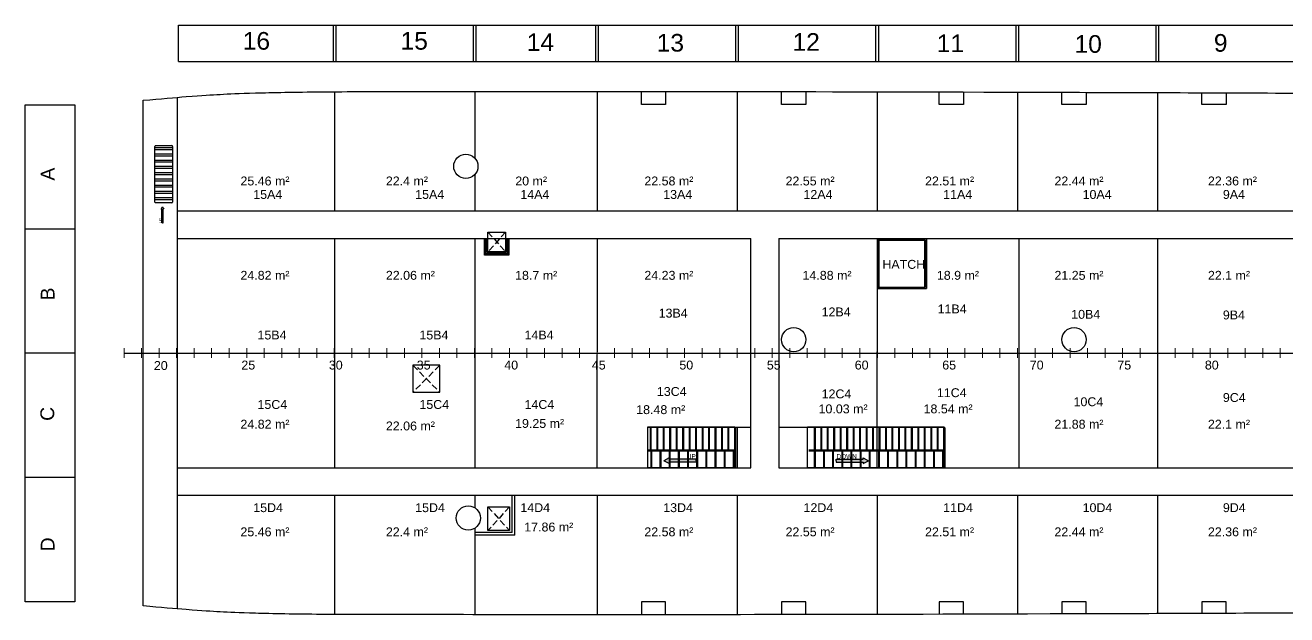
# Model space of a CAD drawing. Header units: inches. Extents: x 2.8 to 96.2, y 2.2 to 24.1.
# Drawn here: x 2.81 to 49.62, y 2.21 to 24.07 of the extents above; entities that cross this region are included whole.
import ezdxf

# ---------------------------------------------------------------- set-up
doc = ezdxf.new("R2010")
doc.units = ezdxf.units.IN
doc.header["$MEASUREMENT"] = 0
doc.linetypes.add('ACAD_ISO02W100', pattern=[15, 12, -3])
for name, color, linetype in [('D.B', 5, 'Continuous'), ('deck 4', 7, 'Continuous'), ('Layer1', 10, 'Continuous'), ('Layer2', 7, 'Continuous'), ('PDF2_TEXT', 7, 'Continuous'), ('PDF_INER2', 7, 'Continuous'), ('STATIONS', 7, 'Continuous')]:
    doc.layers.add(name, color=color, linetype=linetype)
doc.layers.add('WIND AREA', color=18, linetype='Continuous', true_color=0x000000)
doc.styles.add('PDF ArialMT', font='arial.ttf')
doc.styles.get("Standard").update_dxf_attribs({"font": 'arial.ttf'})

msp = doc.modelspace()

# ---------------------------------------------------------------- hatches: boundary and pattern name
at = {"layer": 'PDF_INER2'}
h = msp.add_hatch(color=7, dxfattribs=at)
h.dxf.hatch_style = 1
h.paths.add_polyline_path([(7.933, 16.74), (7.908, 16.74), (7.883, 16.74), (7.883, 17.244), (7.858, 17.244), (7.908, 17.339), (7.959, 17.244), (7.933, 17.244)])
h = msp.add_hatch(color=7, dxfattribs=at)
h.dxf.hatch_style = 1
h.paths.add_polyline_path([(27.697, 7.874), (27.697, 7.924), (27.697, 7.974), (26.697, 7.974), (26.697, 8.024), (26.509, 7.924), (26.697, 7.824), (26.697, 7.874)])
h = msp.add_hatch(color=7, dxfattribs=at)
h.dxf.hatch_style = 1
h.paths.add_polyline_path([(34.091, 7.924), (33.903, 8.024), (33.903, 7.974), (32.903, 7.974), (32.903, 7.924), (32.903, 7.874), (33.903, 7.874), (33.903, 7.824)])

# ---------------------------------------------------------------- linework, layer by layer
at = {"color": 8}
for p, q in [((8.495, 22.717, 0), (8.495, 24.066, 0)), ((8.495, 24.066, 0), (87.684, 24.066, 0)), ((14.244, 22.717, 0), (14.244, 24.066, 0)), ((14.344, 22.717, 0), (14.344, 24.066, 0)), ((19.445, 22.717, 0), (19.445, 24.066, 0)), ((19.545, 22.717, 0), (19.545, 24.066, 0)), ((23.974, 22.717, 0), (23.974, 24.066, 0)), ((24.074, 22.717, 0), (24.074, 24.066, 0)), ((29.174, 22.717, 0), (29.174, 24.066, 0)), ((29.274, 22.717, 0), (29.274, 24.066, 0)), ((34.374, 22.717, 0), (34.374, 24.066, 0)), ((34.474, 22.717, 0), (34.474, 24.066, 0)), ((39.574, 22.717, 0), (39.574, 24.066, 0)), ((39.674, 22.717, 0), (39.674, 24.066, 0)), ((44.774, 22.717, 0), (44.774, 24.066, 0)), ((44.874, 22.717, 0), (44.874, 24.066, 0)), ((8.495, 22.717, 0), (93.253, 22.717, 0))]:
    msp.add_line(p, q, dxfattribs=at)
at = {"color": 7}
for p, q in [((25.67, 21.131, 0), (25.67, 21.611, 0)), ((25.67, 21.131, 0), (25.67, 21.611, 0)), ((30.87, 21.131, 0), (30.87, 21.607, 0)), ((30.87, 21.131, 0), (30.87, 21.607, 0)), ((36.72, 21.131, 0), (36.72, 21.595, 0)), ((36.72, 21.131, 0), (36.72, 21.595, 0)), ((41.27, 21.131, 0), (41.27, 21.582, 0)), ((41.27, 21.131, 0), (41.27, 21.582, 0)), ((46.47, 21.13, 0), (46.47, 21.565, 0)), ((46.47, 21.13, 0), (46.47, 21.565, 0)), ((25.67, 2.693, 0), (25.67, 2.213, 0)), ((25.67, 2.693, 0), (25.67, 2.213, 0)), ((30.87, 2.693, 0), (30.87, 2.217, 0)), ((30.87, 2.693, 0), (30.87, 2.217, 0)), ((36.72, 2.693, 0), (36.72, 2.229, 0)), ((36.72, 2.693, 0), (36.72, 2.229, 0)), ((41.27, 2.693, 0), (41.27, 2.241, 0)), ((41.27, 2.693, 0), (41.27, 2.241, 0)), ((46.47, 2.693, 0), (46.47, 2.259, 0)), ((46.47, 2.693, 0), (46.47, 2.259, 0))]:
    msp.add_line(p, q, dxfattribs=at)
for p, q in [((25.894, 9.162, 0), (25.894, 7.662, 0)), ((36.889, 9.162, 0), (34.424, 9.162, 0))]:
    msp.add_line(p, q)
for points in [[(26.57, 21.611, 0), (26.57, 21.131, 0), (25.67, 21.131, 0)], [(26.57, 21.611, 0), (26.57, 21.131, 0), (25.67, 21.131, 0)], [(31.77, 21.605, 0), (31.77, 21.131, 0), (30.87, 21.131, 0)], [(31.77, 21.605, 0), (31.77, 21.131, 0), (30.87, 21.131, 0)], [(37.62, 21.593, 0), (37.62, 21.131, 0), (36.72, 21.131, 0)], [(37.62, 21.593, 0), (37.62, 21.131, 0), (36.72, 21.131, 0)], [(42.17, 21.58, 0), (42.17, 21.131, 0), (41.27, 21.131, 0)], [(42.17, 21.58, 0), (42.17, 21.131, 0), (41.27, 21.131, 0)], [(47.37, 21.561, 0), (47.37, 21.13, 0), (46.47, 21.13, 0)], [(47.37, 21.561, 0), (47.37, 21.13, 0), (46.47, 21.13, 0)], [(26.57, 2.213, 0), (26.57, 2.693, 0), (25.67, 2.693, 0)], [(26.57, 2.213, 0), (26.57, 2.693, 0), (25.67, 2.693, 0)], [(31.77, 2.218, 0), (31.77, 2.693, 0), (30.87, 2.693, 0)], [(31.77, 2.218, 0), (31.77, 2.693, 0), (30.87, 2.693, 0)], [(37.62, 2.231, 0), (37.62, 2.693, 0), (36.72, 2.693, 0)], [(37.62, 2.231, 0), (37.62, 2.693, 0), (36.72, 2.693, 0)], [(42.17, 2.244, 0), (42.17, 2.693, 0), (41.27, 2.693, 0)], [(42.17, 2.244, 0), (42.17, 2.693, 0), (41.27, 2.693, 0)], [(47.37, 2.262, 0), (47.37, 2.693, 0), (46.47, 2.693, 0)], [(47.37, 2.262, 0), (47.37, 2.693, 0), (46.47, 2.693, 0)]]:
    msp.add_polyline3d(points, dxfattribs=at)
msp.add_open_spline([(7.191, 2.541, 0), (7.832, 2.481, 0), (9.199, 2.368, 0), (10.01, 2.318, 0), (11.095, 2.266, 0), (13.695, 2.216, 0), (16.944, 2.218, 0), (21.375, 2.213, 0), (33.379, 2.212, 0), (46.972, 2.261, 0), (50.074, 2.273, 0), (51.808, 2.282, 0), (55.352, 2.3, 0), (60.655, 2.299, 0), (66.183, 2.375, 0), (71.429, 2.571, 0), (76.72, 2.939, 0), (82.026, 3.104, 0), (85.756, 3.707, 0), (87.684, 4.044, 0), (87.684, 4.481, 0), (87.684, 4.919, 0), (87.684, 5.356, 0), (89.864, 5.356, 0), (92.043, 5.356, 0), (94.222, 5.356, 0), (94.222, 9.727, 0), (94.222, 14.097, 0), (94.222, 18.467, 0), (92.043, 18.467, 0), (89.864, 18.467, 0), (87.684, 18.467, 0), (87.684, 18.905, 0), (87.684, 19.342, 0), (87.684, 19.78, 0), (87.684, 19.78, 0), (86.398, 19.98, 0), (85.111, 20.184, 0), (83.825, 20.389, 0), (83.176, 20.475, 0), (80.817, 20.749, 0), (78.346, 20.834, 0), (75.004, 21.005, 0), (71.429, 21.253, 0), (66.183, 21.448, 0), (60.655, 21.524, 0), (55.352, 21.524, 0), (51.808, 21.542, 0), (50.074, 21.551, 0), (46.972, 21.563, 0), (33.379, 21.612, 0), (21.375, 21.611, 0), (16.944, 21.606, 0), (13.695, 21.608, 0), (11.095, 21.557, 0), (10.01, 21.506, 0), (9.199, 21.456, 0), (7.832, 21.343, 0), (7.191, 21.283, 0), (7.191, 15.036, 0), (7.191, 8.788, 0), (7.191, 2.541, 0)], degree=3, knots=[0, 0, 0, 0, 0.659395, 1.659395, 2.659395, 3.659395, 4.659395, 5.659395, 6.659395, 6.97532, 6.97532, 6.97532, 12.175368, 17.609455, 22.882609, 28.762014, 33.352674, 38.798005, 44.667268, 44.667268, 44.667268, 45.667268, 45.667268, 45.667268, 46.667268, 46.667268, 46.667268, 47.667268, 47.667268, 47.667268, 48.667268, 48.667268, 48.667268, 49.667268, 49.667268, 49.667268, 49.667268, 53.575641, 53.575641, 53.575641, 55.539295, 60.700956, 60.984626, 65.575287, 71.454692, 76.727846, 82.161933, 87.361981, 87.361981, 87.361981, 87.677906, 88.677906, 89.677906, 90.677906, 91.677906, 92.677906, 93.677906, 94.337301, 94.337301, 94.337301, 95.337301, 95.337301, 95.337301, 95.337301])
at = {"layer": 'D.B', "color": 7}
for p, q in [((29.725, 7.662, 0), (29.725, 16.164, 0)), ((30.775, 16.163, 0), (30.775, 7.662, 0)), ((29.125, 9.162, 0), (29.725, 9.162, 0)), ((30.775, 9.162, 0), (31.839, 9.162, 0))]:
    msp.add_line(p, q, dxfattribs=at)
at = {"layer": 'deck 4', "color": 7}
for p, q in [((14.294, 17.185, 0), (14.294, 21.603, 0)), ((19.495, 21.609, 0), (19.495, 19.136, 0)), ((24.024, 21.611, 0), (24.024, 17.185, 0)), ((29.224, 21.609, 0), (29.224, 17.185, 0)), ((34.424, 21.6, 0), (34.424, 17.185, 0)), ((39.624, 21.587, 0), (39.624, 17.185, 0)), ((44.824, 21.571, 0), (44.824, 17.185, 0)), ((8.445, 21.393, 0), (8.445, 2.427, 0)), ((7.618, 17.513, 0), (7.618, 19.576, 0)), ((8.278, 19.52, 0), (7.618, 19.52, 0)), ((7.618, 19.46, 0), (8.278, 19.46, 0)), ((8.278, 19.288, 0), (7.618, 19.288, 0)), ((7.618, 19.229, 0), (8.278, 19.229, 0)), ((7.646, 19.605, 0), (8.25, 19.605, 0)), ((8.278, 19.576, 0), (8.278, 17.513, 0)), ((8.278, 19.056, 0), (7.618, 19.056, 0)), ((7.618, 18.997, 0), (8.278, 18.997, 0)), ((8.278, 18.824, 0), (7.618, 18.824, 0)), ((7.618, 18.765, 0), (8.278, 18.765, 0)), ((8.278, 18.593, 0), (7.618, 18.593, 0)), ((7.618, 18.534, 0), (8.278, 18.534, 0)), ((8.278, 18.361, 0), (7.618, 18.361, 0)), ((7.618, 18.302, 0), (8.278, 18.302, 0)), ((19.495, 18.541, 0), (19.495, 17.185, 0)), ((8.278, 18.129, 0), (7.618, 18.129, 0)), ((7.618, 18.07, 0), (8.278, 18.07, 0)), ((8.278, 17.898, 0), (7.618, 17.898, 0)), ((7.618, 17.838, 0), (8.278, 17.838, 0)), ((8.278, 17.666, 0), (7.618, 17.666, 0)), ((7.618, 17.607, 0), (8.278, 17.607, 0)), ((8.25, 17.485, 0), (7.646, 17.485, 0)), ((8.445, 17.185, 0), (86.828, 17.185, 0)), ((8.445, 16.164, 0), (29.725, 16.164, 0)), ((14.294, 7.662, 0), (14.294, 16.164, 0)), ((19.495, 16.164, 0), (19.495, 7.662, 0)), ((19.851, 15.543, 0), (19.851, 16.164, 0)), ((19.901, 15.543, 0), (19.901, 16.164, 0)), ((19.951, 15.643, 0), (19.951, 16.164, 0)), ((20.653, 16.164, 0), (20.653, 15.643, 0)), ((20.703, 16.164, 0), (20.703, 15.543, 0)), ((20.753, 16.164, 0), (20.753, 15.543, 0)), ((24.024, 16.164, 0), (24.024, 11.962, 0)), ((30.775, 16.163, 0), (55.219, 16.163, 0)), ((34.424, 16.163, 0), (34.424, 11.862, 0)), ((34.424, 16.163, 0), (34.424, 14.303, 0)), ((34.424, 16.163, 0), (36.254, 16.163, 0)), ((36.244, 16.153, 0), (34.424, 16.153, 0)), ((34.434, 16.163, 0), (34.434, 14.303, 0)), ((36.244, 16.163, 0), (36.244, 14.303, 0)), ((36.254, 16.163, 0), (36.254, 14.303, 0)), ((39.674, 16.163, 0), (39.674, 7.662, 0)), ((44.824, 16.163, 0), (44.825, 7.662, 0)), ((20.753, 15.593, 0), (19.851, 15.593, 0)), ((20.753, 15.543, 0), (19.851, 15.543, 0)), ((20.653, 15.643, 0), (19.951, 15.643, 0)), ((34.424, 14.313, 0), (36.244, 14.313, 0)), ((34.424, 14.303, 0), (36.254, 14.303, 0)), ((24.024, 7.662, 0), (24.024, 11.862, 0)), ((34.424, 7.662, 0), (34.424, 11.962, 0)), ((17.191, 11.46, 0), (17.191, 10.46, 0)), ((18.191, 11.46, 0), (17.191, 11.46, 0)), ((18.191, 10.46, 0), (18.191, 11.46, 0)), ((17.191, 10.46, 0), (18.191, 10.46, 0)), ((29.224, 9.162, 0), (29.224, 7.662, 0)), ((8.445, 7.662, 0), (29.725, 7.662, 0)), ((30.775, 7.662, 0), (55.22, 7.662, 0)), ((8.445, 6.642, 0), (81.974, 6.642, 0)), ((14.294, 2.221, 0), (14.294, 6.642, 0)), ((19.495, 6.642, 0), (19.495, 6.172, 0)), ((20.875, 5.258, 0), (20.875, 6.642, 0)), ((20.975, 5.158, 0), (20.975, 6.642, 0)), ((24.024, 6.642, 0), (24.024, 2.213, 0)), ((29.224, 6.642, 0), (29.224, 2.215, 0)), ((34.424, 6.642, 0), (34.424, 2.223, 0)), ((39.624, 6.642, 0), (39.624, 2.237, 0)), ((44.824, 6.642, 0), (44.824, 2.253, 0)), ((19.495, 5.422, 0), (19.495, 2.215, 0)), ((20.875, 5.258, 0), (19.495, 5.258, 0)), ((20.975, 5.158, 0), (19.495, 5.158, 0))]:
    msp.add_line(p, q, dxfattribs=at)
at = {"layer": 'deck 4', "color": 7, "linetype": 'Continuous'}
for p, q in [((34.469, 16.108, 0), (34.469, 14.348, 0)), ((36.199, 16.108, 0), (34.469, 16.108, 0)), ((34.469, 16.098, 0), (36.189, 16.098, 0)), ((34.479, 16.098, 0), (34.479, 14.348, 0)), ((36.189, 14.348, 0), (36.189, 16.108, 0)), ((36.199, 16.108, 0), (36.199, 14.348, 0)), ((36.199, 16.108, 0), (36.199, 14.348, 0)), ((34.469, 14.348, 0), (36.189, 14.348, 0)), ((34.479, 14.358, 0), (36.189, 14.358, 0)), ((36.199, 14.348, 0), (36.189, 14.348, 0))]:
    msp.add_line(p, q, dxfattribs=at)
at = {"layer": 'deck 4', "color": 7}
for centre in [(19.157, 18.838, 0), (31.324, 12.412, 0), (41.724, 12.412, 0), (19.246, 5.797, 0)]:
    msp.add_circle(centre, 0.45, dxfattribs=at)
for centre, start, end in [((7.646, 19.576, 0), 90, 180), ((8.25, 19.576, 0), 0, 90), ((7.646, 17.513, 0), 180, 270), ((8.25, 17.513, 0), 270, 0)]:
    msp.add_arc(centre, 0.0282, start, end, dxfattribs=at)
at = {"layer": 'Layer1', "color": 7, "linetype": 'ACAD_ISO02W100', "ltscale": 0.02}
for p, q in [((20.633, 16.399, 0), (19.979, 15.67, 0)), ((19.979, 16.399, 0), (20.633, 15.67, 0)), ((18.191, 11.46, 0), (17.191, 10.46, 0)), ((17.191, 11.46, 0), (18.191, 10.46, 0)), ((20.775, 6.216, 0), (19.979, 5.33, 0)), ((19.979, 6.216, 0), (20.775, 5.33, 0))]:
    msp.add_line(p, q, dxfattribs=at)
at = {"layer": 'Layer1', "color": 7, "linetype": 'Continuous'}
for p, q in [((25.999, 9.132, 0), (25.999, 8.322, 0)), ((25.999, 9.132, 0), (26.039, 9.132, 0)), ((26.039, 8.322, 0), (26.039, 9.132, 0)), ((26.239, 9.132, 0), (26.239, 8.322, 0)), ((26.239, 9.132, 0), (26.279, 9.132, 0)), ((26.279, 8.322, 0), (26.279, 9.132, 0)), ((26.479, 9.132, 0), (26.479, 8.322, 0)), ((26.479, 9.132, 0), (26.519, 9.132, 0)), ((26.519, 8.322, 0), (26.519, 9.132, 0)), ((26.719, 9.132, 0), (26.719, 8.322, 0)), ((26.719, 9.132, 0), (26.759, 9.132, 0)), ((26.759, 8.322, 0), (26.759, 9.132, 0)), ((26.959, 9.132, 0), (26.959, 8.322, 0)), ((26.959, 9.132, 0), (26.959, 8.322, 0)), ((26.959, 9.132, 0), (26.999, 9.132, 0)), ((26.999, 8.322, 0), (26.999, 9.132, 0)), ((26.999, 8.322, 0), (26.999, 9.132, 0)), ((27.199, 9.132, 0), (27.199, 8.322, 0)), ((27.199, 9.132, 0), (27.239, 9.132, 0)), ((27.239, 8.322, 0), (27.239, 9.132, 0)), ((27.439, 9.132, 0), (27.439, 8.322, 0)), ((27.439, 9.132, 0), (27.479, 9.132, 0)), ((27.479, 8.322, 0), (27.479, 9.132, 0)), ((27.679, 9.132, 0), (27.679, 8.322, 0)), ((27.679, 9.132, 0), (27.719, 9.132, 0)), ((27.719, 8.322, 0), (27.719, 9.132, 0)), ((27.919, 9.132, 0), (27.919, 8.322, 0)), ((27.919, 9.132, 0), (27.959, 9.132, 0)), ((27.959, 8.322, 0), (27.959, 9.132, 0)), ((28.159, 9.132, 0), (28.159, 8.322, 0)), ((28.159, 9.132, 0), (28.199, 9.132, 0)), ((28.199, 8.322, 0), (28.199, 9.132, 0)), ((28.399, 9.132, 0), (28.399, 8.322, 0)), ((28.399, 9.132, 0), (28.439, 9.132, 0)), ((28.439, 8.322, 0), (28.439, 9.132, 0)), ((28.639, 9.132, 0), (28.639, 8.322, 0)), ((28.639, 9.132, 0), (28.679, 9.132, 0)), ((28.679, 8.322, 0), (28.679, 9.132, 0)), ((28.879, 9.132, 0), (28.879, 8.322, 0)), ((28.879, 9.132, 0), (28.919, 9.132, 0)), ((28.919, 8.322, 0), (28.919, 9.132, 0)), ((29.119, 9.132, 0), (29.119, 8.322, 0)), ((29.119, 9.132, 0), (29.155, 9.132, 0)), ((29.159, 8.322, 0), (29.159, 9.124, 0)), ((32.084, 9.132, 0), (32.084, 8.322, 0)), ((32.084, 9.132, 0), (32.124, 9.132, 0)), ((32.124, 8.322, 0), (32.124, 9.132, 0)), ((32.324, 9.132, 0), (32.324, 8.322, 0)), ((32.324, 9.132, 0), (32.364, 9.132, 0)), ((32.364, 8.322, 0), (32.364, 9.132, 0)), ((32.564, 9.132, 0), (32.564, 8.322, 0)), ((32.564, 9.132, 0), (32.604, 9.132, 0)), ((32.604, 8.322, 0), (32.604, 9.132, 0)), ((32.804, 9.132, 0), (32.804, 8.322, 0)), ((32.804, 9.132, 0), (32.844, 9.132, 0)), ((32.844, 8.322, 0), (32.844, 9.132, 0)), ((33.044, 9.132, 0), (33.044, 8.322, 0)), ((33.044, 9.132, 0), (33.084, 9.132, 0)), ((33.084, 8.322, 0), (33.084, 9.132, 0)), ((33.284, 9.132, 0), (33.284, 8.322, 0)), ((33.284, 9.132, 0), (33.324, 9.132, 0)), ((33.324, 8.322, 0), (33.324, 9.132, 0)), ((33.524, 9.132, 0), (33.524, 8.322, 0)), ((33.524, 9.132, 0), (33.564, 9.132, 0)), ((33.564, 8.322, 0), (33.564, 9.132, 0)), ((33.764, 9.132, 0), (33.764, 8.322, 0)), ((33.764, 9.132, 0), (33.804, 9.132, 0)), ((33.804, 8.322, 0), (33.804, 9.132, 0)), ((34.004, 9.132, 0), (34.004, 8.322, 0)), ((34.004, 9.132, 0), (34.044, 9.132, 0)), ((34.044, 8.322, 0), (34.044, 9.132, 0)), ((34.244, 9.132, 0), (34.244, 8.322, 0)), ((34.244, 9.132, 0), (34.284, 9.132, 0)), ((34.284, 8.322, 0), (34.284, 9.132, 0)), ((34.484, 9.132, 0), (34.484, 8.322, 0)), ((34.484, 9.132, 0), (34.524, 9.132, 0)), ((34.524, 8.322, 0), (34.524, 9.132, 0)), ((34.724, 9.132, 0), (34.724, 8.322, 0)), ((34.724, 9.132, 0), (34.724, 8.322, 0)), ((34.724, 9.132, 0), (34.764, 9.132, 0)), ((34.764, 8.322, 0), (34.764, 9.132, 0)), ((34.764, 8.322, 0), (34.764, 9.132, 0)), ((34.964, 9.132, 0), (34.964, 8.322, 0)), ((34.964, 9.132, 0), (35.004, 9.132, 0)), ((35.004, 8.322, 0), (35.004, 9.132, 0)), ((35.204, 9.132, 0), (35.204, 8.322, 0)), ((35.204, 9.132, 0), (35.244, 9.132, 0)), ((35.244, 8.322, 0), (35.244, 9.132, 0)), ((35.444, 9.132, 0), (35.444, 8.322, 0)), ((35.444, 9.132, 0), (35.484, 9.132, 0)), ((35.484, 8.322, 0), (35.484, 9.132, 0)), ((35.684, 9.132, 0), (35.684, 8.322, 0)), ((35.684, 9.132, 0), (35.724, 9.132, 0)), ((35.724, 8.322, 0), (35.724, 9.132, 0)), ((35.924, 9.132, 0), (35.924, 8.322, 0)), ((35.924, 9.132, 0), (35.964, 9.132, 0)), ((35.964, 8.322, 0), (35.964, 9.132, 0)), ((36.164, 9.132, 0), (36.164, 8.322, 0)), ((36.164, 9.132, 0), (36.204, 9.132, 0)), ((36.204, 8.322, 0), (36.204, 9.132, 0)), ((36.404, 9.132, 0), (36.404, 8.322, 0)), ((36.404, 9.132, 0), (36.444, 9.132, 0)), ((36.444, 8.322, 0), (36.444, 9.132, 0)), ((36.644, 9.132, 0), (36.644, 8.322, 0)), ((36.644, 9.132, 0), (36.684, 9.132, 0)), ((36.684, 8.322, 0), (36.684, 9.132, 0)), ((36.884, 9.132, 0), (36.884, 8.322, 0)), ((36.884, 9.132, 0), (36.924, 9.132, 0)), ((36.924, 8.322, 0), (36.924, 9.132, 0)), ((25.894, 8.322, 0), (29.165, 8.322, 0)), ((29.165, 8.272, 0), (25.894, 8.272, 0)), ((26.019, 8.272, 0), (26.019, 7.692, 0)), ((26.059, 7.692, 0), (26.059, 8.272, 0)), ((26.359, 8.272, 0), (26.359, 7.692, 0)), ((26.399, 7.692, 0), (26.399, 8.272, 0)), ((26.699, 8.272, 0), (26.699, 7.692, 0)), ((26.739, 7.692, 0), (26.739, 8.272, 0)), ((27.039, 8.272, 0), (27.039, 7.692, 0)), ((27.079, 7.692, 0), (27.079, 8.272, 0)), ((27.379, 8.272, 0), (27.379, 7.692, 0)), ((27.419, 7.692, 0), (27.419, 8.272, 0)), ((27.719, 8.272, 0), (27.719, 7.692, 0)), ((27.759, 7.692, 0), (27.759, 8.272, 0)), ((28.059, 8.272, 0), (28.059, 7.692, 0)), ((28.099, 7.692, 0), (28.099, 8.272, 0)), ((28.399, 8.272, 0), (28.399, 7.692, 0)), ((28.439, 7.692, 0), (28.439, 8.272, 0)), ((28.739, 8.272, 0), (28.739, 7.692, 0)), ((28.779, 7.692, 0), (28.779, 8.272, 0)), ((29.078, 8.272, 0), (29.078, 7.692, 0)), ((29.118, 7.692, 0), (29.118, 8.272, 0)), ((31.884, 8.322, 0), (36.939, 8.322, 0)), ((36.939, 8.272, 0), (31.884, 8.272, 0)), ((32.084, 8.272, 0), (32.084, 7.692, 0)), ((32.124, 7.692, 0), (32.124, 8.272, 0)), ((32.424, 8.272, 0), (32.424, 7.692, 0)), ((32.464, 7.692, 0), (32.464, 8.272, 0)), ((32.764, 8.272, 0), (32.764, 7.692, 0)), ((32.804, 7.692, 0), (32.804, 8.272, 0)), ((33.104, 8.272, 0), (33.104, 7.692, 0)), ((33.144, 7.692, 0), (33.144, 8.272, 0)), ((33.444, 8.272, 0), (33.444, 7.692, 0)), ((33.484, 7.692, 0), (33.484, 8.272, 0)), ((33.784, 8.272, 0), (33.784, 7.692, 0)), ((33.824, 7.692, 0), (33.824, 8.272, 0)), ((34.124, 8.272, 0), (34.124, 7.692, 0)), ((34.164, 7.692, 0), (34.164, 8.272, 0)), ((34.464, 8.272, 0), (34.464, 7.692, 0)), ((34.504, 7.692, 0), (34.504, 8.272, 0)), ((34.804, 8.272, 0), (34.804, 7.692, 0)), ((34.844, 7.692, 0), (34.844, 8.272, 0)), ((35.144, 8.272, 0), (35.144, 7.692, 0)), ((35.184, 7.692, 0), (35.184, 8.272, 0)), ((35.484, 8.272, 0), (35.484, 7.692, 0)), ((35.524, 7.692, 0), (35.524, 8.272, 0)), ((35.824, 8.272, 0), (35.824, 7.692, 0)), ((35.864, 7.692, 0), (35.864, 8.272, 0)), ((36.163, 8.272, 0), (36.163, 7.692, 0)), ((36.203, 7.692, 0), (36.203, 8.272, 0)), ((36.503, 8.272, 0), (36.503, 7.692, 0)), ((36.543, 7.692, 0), (36.543, 8.272, 0)), ((36.843, 8.272, 0), (36.843, 7.692, 0)), ((36.883, 7.692, 0), (36.883, 8.272, 0)), ((26.019, 7.692, 0), (26.059, 7.692, 0)), ((26.359, 7.692, 0), (26.399, 7.692, 0)), ((26.699, 7.692, 0), (26.739, 7.692, 0)), ((27.039, 7.692, 0), (27.079, 7.692, 0)), ((27.379, 7.692, 0), (27.419, 7.692, 0)), ((27.719, 7.692, 0), (27.759, 7.692, 0)), ((28.059, 7.692, 0), (28.099, 7.692, 0)), ((28.399, 7.692, 0), (28.439, 7.692, 0)), ((28.739, 7.692, 0), (28.779, 7.692, 0)), ((29.078, 7.692, 0), (29.118, 7.692, 0)), ((32.084, 7.692, 0), (32.124, 7.692, 0)), ((32.424, 7.692, 0), (32.464, 7.692, 0)), ((32.764, 7.692, 0), (32.804, 7.692, 0)), ((33.104, 7.692, 0), (33.144, 7.692, 0)), ((33.444, 7.692, 0), (33.484, 7.692, 0)), ((33.784, 7.692, 0), (33.824, 7.692, 0)), ((34.124, 7.692, 0), (34.164, 7.692, 0)), ((34.464, 7.692, 0), (34.504, 7.692, 0)), ((34.804, 7.692, 0), (34.844, 7.692, 0)), ((35.144, 7.692, 0), (35.184, 7.692, 0)), ((35.484, 7.692, 0), (35.524, 7.692, 0)), ((35.824, 7.692, 0), (35.864, 7.692, 0)), ((36.163, 7.692, 0), (36.203, 7.692, 0)), ((36.503, 7.692, 0), (36.543, 7.692, 0)), ((36.843, 7.692, 0), (36.883, 7.692, 0))]:
    msp.add_line(p, q, dxfattribs=at)
at = {"layer": 'Layer1', "color": 7, "linetype": 'ACAD_ISO02W100', "ltscale": 0.0001}
for p, q in [((25.894, 8.302, 0), (29.165, 8.302, 0)), ((29.165, 8.292, 0), (25.894, 8.292, 0)), ((31.884, 8.302, 0), (36.939, 8.302, 0)), ((36.939, 8.292, 0), (31.884, 8.292, 0))]:
    msp.add_line(p, q, dxfattribs=at)
at = {"layer": 'Layer2'}
for p, q in [((2.809, 2.695, 0), (2.809, 21.113, 0)), ((2.809, 21.113, 0), (4.651, 21.113, 0)), ((4.651, 21.113, 0), (4.651, 2.695, 0)), ((4.651, 16.502, 0), (2.809, 16.502, 0)), ((4.651, 11.904, 0), (2.809, 11.904, 0)), ((31.839, 7.662, 0), (31.839, 9.162, 0)), ((4.651, 7.297, 0), (2.809, 7.297, 0)), ((4.651, 2.695, 0), (2.809, 2.695, 0))]:
    msp.add_line(p, q, dxfattribs=at)
at = {"layer": 'PDF_INER2', "color": 7}
for p, q in [((7.858, 17.244, 0), (7.908, 17.339, 0)), ((7.959, 17.244, 0), (7.908, 17.339, 0)), ((7.883, 16.74, 0), (7.883, 17.244, 0)), ((7.933, 16.74, 0), (7.933, 17.244, 0)), ((7.908, 16.74, 0), (7.883, 16.74, 0)), ((7.908, 16.74, 0), (7.933, 16.74, 0)), ((26.697, 8.024, 0), (26.509, 7.924, 0)), ((27.697, 7.974, 0), (26.697, 7.974, 0)), ((27.697, 7.924, 0), (27.697, 7.974, 0)), ((32.903, 7.924, 0), (32.903, 7.974, 0)), ((32.903, 7.974, 0), (33.903, 7.974, 0)), ((33.903, 7.974, 0), (33.903, 8.024, 0)), ((33.903, 8.024, 0), (34.091, 7.924, 0)), ((26.697, 7.824, 0), (26.509, 7.924, 0)), ((27.697, 7.874, 0), (26.697, 7.874, 0)), ((27.697, 7.924, 0), (27.697, 7.874, 0)), ((32.903, 7.924, 0), (32.903, 7.874, 0)), ((32.903, 7.874, 0), (33.903, 7.874, 0)), ((33.903, 7.824, 0), (34.091, 7.924, 0)), ((33.903, 7.874, 0), (33.903, 7.824, 0))]:
    msp.add_line(p, q, dxfattribs=at)
at = {"layer": 'PDF_INER2', "color": 7, "elevation": 0}
for points in [[(19.979, 16.399), (20.633, 16.399), (20.633, 15.67), (19.979, 15.67)], [(19.979, 6.216), (20.775, 6.216), (20.775, 5.33), (19.979, 5.33)]]:
    msp.add_lwpolyline(points, close=True, dxfattribs=at)
at = {"layer": 'STATIONS', "color": 7}
msp.add_line((6.475, 11.912, 0), (96.175, 11.912, 0), dxfattribs=at)
at = {"layer": 'STATIONS', "color": 7, "lineweight": 20, "elevation": 0}
for points in [[(6.475, 11.731), (6.475, 12.093)], [(7.125, 11.737), (7.125, 12.1)], [(7.775, 11.737), (7.775, 12.1)], [(8.425, 11.737), (8.425, 12.1)], [(9.075, 11.737), (9.075, 12.1)], [(9.725, 11.737), (9.725, 12.1)], [(10.375, 11.737), (10.375, 12.1)], [(11.025, 11.737), (11.025, 12.1)], [(11.675, 11.737), (11.675, 12.1)], [(12.325, 11.737), (12.325, 12.1)], [(12.975, 11.737), (12.975, 12.1)], [(13.625, 11.737), (13.625, 12.1)], [(14.275, 11.737), (14.275, 12.1)], [(14.925, 11.737), (14.925, 12.1)], [(15.575, 11.737), (15.575, 12.1)], [(16.225, 11.737), (16.225, 12.1)], [(16.875, 11.737), (16.875, 12.1)], [(17.525, 11.737), (17.525, 12.1)], [(18.175, 11.737), (18.175, 12.1)], [(18.825, 11.737), (18.825, 12.1)], [(19.475, 11.737), (19.475, 12.1)], [(20.125, 11.737), (20.125, 12.1)], [(20.775, 11.737), (20.775, 12.1)], [(21.425, 11.737), (21.425, 12.1)], [(22.075, 11.737), (22.075, 12.1)], [(22.725, 11.737), (22.725, 12.1)], [(23.375, 11.737), (23.375, 12.1)], [(24.025, 11.737), (24.025, 12.1)], [(24.675, 11.737), (24.675, 12.1)], [(25.325, 11.737), (25.325, 12.1)], [(25.975, 11.737), (25.975, 12.1)], [(26.625, 11.737), (26.625, 12.1)], [(27.275, 11.737), (27.275, 12.1)], [(27.925, 11.737), (27.925, 12.1)], [(28.575, 11.737), (28.575, 12.1)], [(29.225, 11.737), (29.225, 12.1)], [(29.875, 11.737), (29.875, 12.1)], [(30.525, 11.737), (30.525, 12.1)], [(31.175, 11.737), (31.175, 12.1)], [(31.825, 11.737), (31.825, 12.1)], [(32.475, 11.737), (32.475, 12.1)], [(33.125, 11.737), (33.125, 12.1)], [(33.775, 11.737), (33.775, 12.1)], [(34.425, 11.737), (34.425, 12.1)], [(35.075, 11.737), (35.075, 12.1)], [(35.725, 11.737), (35.725, 12.1)], [(36.375, 11.737), (36.375, 12.1)], [(37.025, 11.737), (37.025, 12.1)], [(37.675, 11.737), (37.675, 12.1)], [(38.325, 11.737), (38.325, 12.1)], [(38.975, 11.737), (38.975, 12.1)], [(39.625, 11.737), (39.625, 12.1)], [(40.275, 11.737), (40.275, 12.1)], [(40.925, 11.737), (40.925, 12.1)], [(41.575, 11.737), (41.575, 12.1)], [(42.225, 11.737), (42.225, 12.1)], [(42.875, 11.737), (42.875, 12.1)], [(43.525, 11.737), (43.525, 12.1)], [(44.175, 11.737), (44.175, 12.1)], [(44.825, 11.737), (44.825, 12.1)], [(45.475, 11.737), (45.475, 12.1)], [(46.125, 11.737), (46.125, 12.1)], [(46.775, 11.737), (46.775, 12.1)], [(47.425, 11.737), (47.425, 12.1)], [(48.075, 11.737), (48.075, 12.1)], [(48.725, 11.737), (48.725, 12.1)], [(49.375, 11.737), (49.375, 12.1)]]:
    msp.add_lwpolyline(points, dxfattribs=at)
at = {"layer": 'WIND AREA', "color": 7, "linetype": 'Continuous'}
for p, q in [((29.125, 9.162, 0), (25.894, 9.162, 0)), ((29.115, 9.152, 0), (25.894, 9.152, 0)), ((29.165, 7.722, 0), (29.165, 9.102, 0)), ((29.175, 7.712, 0), (29.175, 9.112, 0)), ((34.424, 9.162, 0), (31.839, 9.162, 0)), ((36.879, 9.152, 0), (31.839, 9.152, 0)), ((36.929, 7.722), (36.929, 9.102)), ((36.939, 7.712), (36.939, 9.112)), ((25.894, 7.672, 0), (29.115, 7.672, 0)), ((25.894, 7.662, 0), (29.125, 7.662, 0)), ((31.839, 7.672, 0), (36.879, 7.672)), ((31.839, 7.662, 0), (37.67, 7.662, 0))]:
    msp.add_line(p, q, dxfattribs=at)
for centre, start, end in [((29.115, 9.102, 0), 0, 90), ((29.125, 9.112, 0), 0, 90), ((36.879, 9.102, 0), 0, 90), ((36.889, 9.112, 0), 0, 90), ((29.115, 7.722, 0), 270, 0), ((29.125, 7.712, 0), 270, 0), ((36.879, 7.722), 270, 0), ((36.889, 7.712), 270, 0)]:
    msp.add_arc(centre, 0.05, start, end, dxfattribs=at)

# ---------------------------------------------------------------- texts
at = {"color": 8, "char_height": 0.65414}
for s, insert, attachment_point in [('\\pxsm1.5;16', (10.877, 23.815, 0), 1), ('\\pxsm1.5;15', (16.733, 23.815, 0), 1), ('\\pxsm1.5,qc;14', (19.049, 23.764, 0), 1), ('\\pxsm1.5,qc;13', (23.87, 23.744, 0), 1), ('\\pxsm1.5,qc;12', (34.659, 23.773), 3), ('\\pxsm1.5,qc;11', (40.009, 23.725, 0), 3), ('\\pxsm1.5,qc;10', (45.122, 23.699, 0), 3), ('\\pxsm1.5,qc;9', (50.039, 23.739, 0), 3)]:
    msp.add_mtext_dynamic_manual_height_columns(s, width=5.74991, gutter_width=3.271, heights=[0.875], dxfattribs=dict(at, insert=insert, attachment_point=attachment_point))
at = {"color": 7, "attachment_point": 1}
for s, width, insert, char_height in [('25.4{\\fArial|b0|i0|c178|p34;6} m²', 1.89799, (10.794, 18.458, 0), 0.32997), ('22.{\\fArial|b0|i0|c178|p34;4} m²', 1.67372, (16.19, 18.458, 0), 0.32997), ('20 m²', 1.67372, (20.991, 18.458, 0), 0.33), ('22.5{\\fArial|b0|i0|c178|p34;8} m²', 1.91201, (25.78, 18.458, 0), 0.32997), ('22.5{\\fArial|b0|i0|c178|p34;5} m²', 2.03816, (31.019, 18.458, 0), 0.32997), ('22.5{\\fArial|b0|i0|c178|p34;1} m²', 1.86996, (36.195, 18.458, 0), 0.32997), ('22.4{\\fArial|b0|i0|c178|p34;4} m²', 2.03816, (40.996, 18.458, 0), 0.32997), ('22.3{\\fArial|b0|i0|c178|p34;6} m²', 1.98209, (46.69, 18.458, 0), 0.32997), ('2{\\fArial|b0|i0|c178|p34;4.82} m²', 1.82935, (10.794, 14.96, 0), 0.32997), ('22.{\\fArial|b0|i0|c178|p34;06} m²', 1.87381, (16.19, 14.96, 0), 0.32997), ('1{\\fArial|b0|i0|c178|p34;8.7} m²', 1.67372, (20.985, 14.96, 0), 0.32997), ('24.{\\fArial|b0|i0|c178|p34;23} m²', 2.04531, (25.78, 14.96, 0), 0.32997), ('1{\\fArial|b0|i0|c178|p34;4.88} m²', 1.87381, (31.649, 14.96, 0), 0.32997), ('1{\\fArial|b0|i0|c178|p34;8.9} m²', 1.67372, (36.634, 14.96, 0), 0.32997), ('21.{\\fArial|b0|i0|c178|p34;25} m²', 1.85951, (40.996, 14.96, 0), 0.32997), ('22.{\\fArial|b0|i0|c178|p34;1} m²', 1.67372, (46.69, 14.96, 0), 0.32997), ('1{\\fArial|b0|i0|c178|p34;8.48} m²', 2.16143, (25.478, 9.981, 0), 0.32997), ('10.{\\fArial|b0|i0|c178|p34;03} m²', 1.93698, (32.244, 10.009, 0), 0.32997), ('1{\\fArial|b0|i0|c178|p34;8.54} m²', 2.2303, (36.141, 10.009, 0), 0.32997), ('2{\\fArial|b0|i0|c178|p34;4.82} m²', 1.82935, (10.794, 9.441, 0), 0.32997), ('22.{\\fArial|b0|i0|c178|p34;06} m²', 2.06632, (16.19, 9.376, 0), 0.32997), ('19.{\\fArial|b0|i0|c178|p34;25} m²', 1.87729, (20.985, 9.469, 0), 0.32997), ('21.{\\fArial|b0|i0|c178|p34;88} m²', 1.85951, (40.996, 9.441, 0), 0.32997), ('22.{\\fArial|b0|i0|c178|p34;1} m²', 1.67372, (46.69, 9.441, 0), 0.32997), ('17.8{\\fArial|b0|i0|c178|p34;6} m²', 1.86504, (21.324, 5.629, 0), 0.32997), ('25.4{\\fArial|b0|i0|c178|p34;6} m²', 1.89799, (10.794, 5.451, 0), 0.32997), ('22.{\\fArial|b0|i0|c178|p34;4} m²', 1.67372, (16.19, 5.451, 0), 0.32997), ('22.5{\\fArial|b0|i0|c178|p34;8} m²', 1.91201, (25.78, 5.451, 0), 0.32997), ('22.5{\\fArial|b0|i0|c178|p34;5} m²', 2.03816, (31.019, 5.451, 0), 0.32997), ('22.5{\\fArial|b0|i0|c178|p34;1} m²', 1.86996, (36.195, 5.451, 0), 0.32997), ('22.4{\\fArial|b0|i0|c178|p34;4} m²', 2.03816, (40.996, 5.451, 0), 0.32997), ('22.3{\\fArial|b0|i0|c178|p34;6} m²', 1.98209, (46.69, 5.451, 0), 0.32997)]:
    msp.add_mtext_dynamic_manual_height_columns(s, width=width, gutter_width=1.65, heights=[0], dxfattribs=dict(at, insert=insert, char_height=char_height))
at = {"layer": 'PDF2_TEXT', "char_height": 0.512, "attachment_point": 4, "rotation": 90, "style": 'PDF ArialMT'}
for s, insert in [('A', (3.64, 18.309, 0)), ('B', (3.64, 13.866, 0)), ('C', (3.631, 9.4, 0)), ('D', (3.64, 4.563, 0))]:
    msp.add_mtext(s, dxfattribs=dict(at, insert=insert))
at = {"layer": 'PDF_INER2', "color": 7, "insert": (7.785, 16.743, 0), "char_height": 0.0861, "attachment_point": 1, "rotation": 90}
msp.add_mtext_dynamic_manual_height_columns('UP', width=0.0169, gutter_width=0.431, heights=[0], dxfattribs=at)
at = {"layer": 'PDF_INER2', "color": 7, "char_height": 0.1708}
for s, insert, attachment_point in [('UP', (27.691, 8.169, 0), 3), ('DOWN', (32.908, 8.169, 0), 1)]:
    msp.add_mtext_dynamic_manual_height_columns(s, width=0.03351, gutter_width=0.854, heights=[0], dxfattribs=dict(at, insert=insert, attachment_point=attachment_point))
at = {"layer": 'STATIONS', "color": 30, "true_color": 0xf8991e, "char_height": 0.33, "attachment_point": 1}
for s, insert in [('15A4', (11.27, 17.959)), ('15A4', (17.278, 17.959)), ('14A4', (21.18, 17.959)), ('13A4', (26.481, 17.959)), ('12A4', (31.685, 17.959)), ('11A4', (36.868, 17.959)), ('10A4', (42.041, 17.959)), ('9A4', (47.245, 17.959)), ('12B4', (32.357, 13.603)), ('\\pxt3;11B4', (36.661, 13.714)), ('13B4', (26.311, 13.56)), ('10B4', (41.618, 13.514)), ('9B4', (47.245, 13.491)), ('15B4', (11.427, 12.748)), ('15B4', (17.434, 12.748)), ('14B4', (21.336, 12.748)), ('13C4', (26.245, 10.654)), ('12C4', (32.357, 10.564)), ('11C4', (36.635, 10.609)), ('9C4', (47.245, 10.43)), ('15C4', (11.427, 10.172)), ('15C4', (17.434, 10.172)), ('14C4', (21.336, 10.172)), ('10C4', (41.705, 10.274)), ('15D4', (11.27, 6.347)), ('15D4', (17.278, 6.347)), ('14D4', (21.18, 6.347)), ('13D4', (26.481, 6.347)), ('12D4', (31.685, 6.347)), ('11D4', (36.868, 6.347)), ('10D4', (42.041, 6.347)), ('9D4', (47.245, 6.347))]:
    msp.add_mtext_dynamic_manual_height_columns(s, width=1.67372, gutter_width=1.65, heights=[0], dxfattribs=dict(at, insert=insert))
at = {"layer": 'STATIONS', "color": 7, "attachment_point": 1}
for s, width, gutter_width, insert, char_height in [('HATCH', 1.67372, 1.65, (34.612, 15.367, 0), 0.33), ('20', 0.22092, 1.651, (7.582, 11.617, 0), 0.3303), ('25', 0.22092, 1.651, (10.828, 11.634, 0), 0.3303), ('30', 0.22092, 1.651, (14.075, 11.634, 0), 0.3303), ('35', 0.22092, 1.651, (17.335, 11.634, 0), 0.3303), ('40', 0.22092, 1.651, (20.583, 11.634, 0), 0.3303), ('45', 0.22092, 1.651, (23.831, 11.634, 0), 0.3303), ('50', 0.22092, 1.651, (27.078, 11.634, 0), 0.3303), ('55', 0.22092, 1.651, (30.326, 11.634, 0), 0.3303), ('60', 0.22092, 1.651, (33.586, 11.634, 0), 0.3303), ('65', 0.22092, 1.651, (36.833, 11.634, 0), 0.3303), ('70', 0.22092, 1.651, (40.081, 11.634, 0), 0.3303), ('75', 0.22092, 1.651, (43.329, 11.634, 0), 0.3303), ('80', 0.22092, 1.651, (46.577, 11.634, 0), 0.3303)]:
    msp.add_mtext_dynamic_manual_height_columns(s, width=width, gutter_width=gutter_width, heights=[0], dxfattribs=dict(at, insert=insert, char_height=char_height))

doc.saveas('drawing.dxf')
